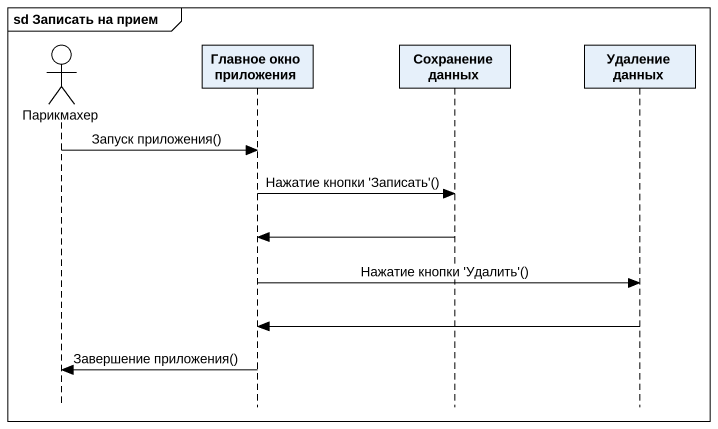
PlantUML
@startuml
mainframe sd Записать на прием
hide footbox
actor Парикмахер
participant "Главное окно приложения" as Главное_окно_приложения
participant "Сохранение данных" as Сохранение_данных
participant "Удаление данных" as Удаление_данных

Парикмахер -> Главное_окно_приложения : Запуск приложения()
Главное_окно_приложения -> Сохранение_данных : Нажатие кнопки 'Записать'()
Сохранение_данных -> Главное_окно_приложения
Главное_окно_приложения -> Удаление_данных : Нажатие кнопки 'Удалить'()
Удаление_данных -> Главное_окно_приложения
Главное_окно_приложения -> Парикмахер : Завершение приложения()
@enduml
